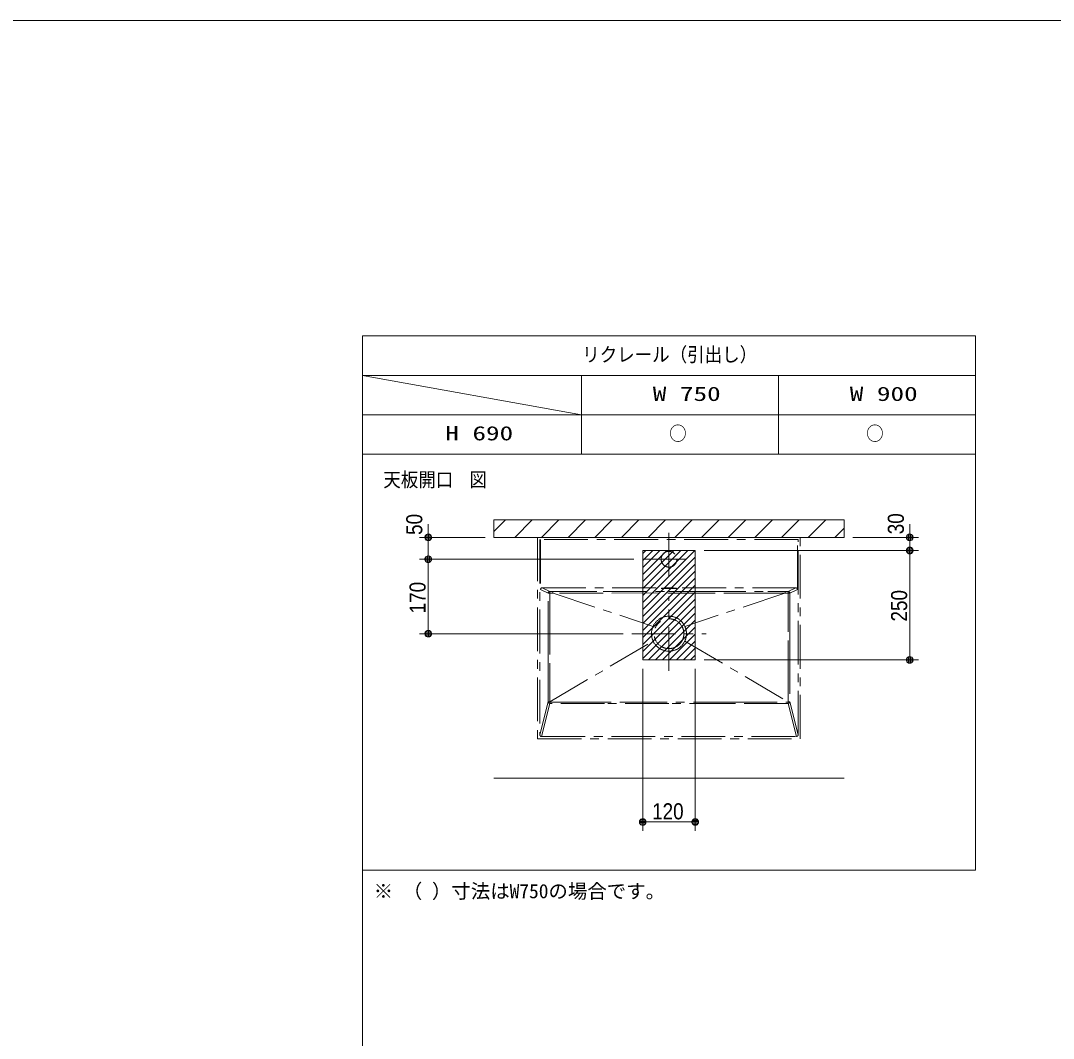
# Model space of a CAD drawing. Units: millimetres, scale not verified. Extents: x -6062 to 6062, y -3045 to 3045.
# Drawn here: x -3704 to -1344, y 446 to 2770 of the extents above; entities that cross this region are included whole.
import ezdxf
from ezdxf.enums import TextEntityAlignment as Align

# ---------------------------------------------------------------- set-up
doc = ezdxf.new("R2010")
doc.units = ezdxf.units.MM
doc.header["$LTSCALE"] = 20
doc.linetypes.add('CHAIN1', pattern=[8, 5, -1, 1, -1])
for name, color, linetype, lineweight in [('0-0_1図面枠', 7, 'Continuous', 9), ('0-2_2寸法-1', 7, 'Continuous', 9), ('0-3_0', 7, 'Continuous', 9), ('0-4_2寸法-2', 7, 'Continuous', 9), ('0-7_3一般', 7, 'CHAIN1', 9)]:
    doc.layers.add(name, color=color, linetype=linetype, lineweight=lineweight)
doc.styles.add('ＭＳ ゴシック', font='')
doc.styles.add('ＭＳ Ｐゴシック', font='')
doc.styles.get('ＭＳ ゴシック').set_extended_font_data('MS Gothic')
doc.styles.get('ＭＳ Ｐゴシック').set_extended_font_data('MS PGothic')

# ---------------------------------------------------------------- blocks, each defined once
blk = doc.blocks.new('グループ-2')
at = {"layer": '0-0_1図面枠'}
blk.add_lwpolyline([(-80000, 55400), (80000, 55400), (80000, -55400), (-80000, -55400)], close=True, dxfattribs=at)
blk = doc.blocks.new('図面枠')
at = {"layer": '0-0_1図面枠'}
blk.add_blockref('グループ-2', (0, 0), dxfattribs=at)
blk = doc.blocks.new('グループ-4')
at = {"layer": '0-0_1図面枠'}
for p, q in [((-22700, 41000), (-22700, -48600)), ((5300, 39200), (-22700, 39200)), ((-22700, 39200), (-12700, 37400)), ((-12700, 35600), (-12700, 39200)), ((-3700, 35600), (-3700, 39200)), ((-22700, 37400), (5300, 37400))]:
    blk.add_line(p, q, dxfattribs=at)
for points in [[(-22700, 41000), (5300, 41000), (5300, 35600), (-22700, 35600)], [(-22700, 35600), (5300, 35600), (5300, 16600), (-22700, 16600)]]:
    blk.add_lwpolyline(points, close=True, dxfattribs=at)
blk = doc.blocks.new('_Dot')
at = {"layer": '0-3_0'}
for p, q in [((-10, 0), (-20, 0)), ((9.78, 2), (-9.78, 2)), ((7.99, 6), (-7.99, 6)), ((9.16, -3.98), (-9.16, -3.98)), ((6, -7.98), (-6, -7.98))]:
    blk.add_line(p, q, dxfattribs=at)
for points in [[(10, 0), (9.92, 1.25), (9.69, 2.49), (9.3, 3.68), (8.76, 4.82), (8.09, 5.88), (7.29, 6.85), (6.37, 7.71), (5.36, 8.44), (4.26, 9.05), (3.09, 9.51), (1.87, 9.82), (0.63, 9.98), (-0.63, 9.98), (-1.87, 9.82), (-3.09, 9.51), (-4.26, 9.05), (-5.36, 8.44), (-6.37, 7.71), (-7.29, 6.85), (-8.09, 5.88), (-8.76, 4.82), (-9.3, 3.68), (-9.69, 2.49), (-9.92, 1.25), (-10, 0), (0, 0)], [(-10, 0), (-9.92, -1.25), (-9.69, -2.49), (-9.3, -3.68), (-8.76, -4.82), (-8.09, -5.88), (-7.29, -6.85), (-6.37, -7.71), (-5.36, -8.44), (-4.26, -9.05), (-3.09, -9.51), (-1.87, -9.82), (-0.63, -9.98), (0.63, -9.98), (1.87, -9.82), (3.09, -9.51), (4.26, -9.05), (5.36, -8.44), (6.37, -7.71), (7.29, -6.85), (8.09, -5.88), (8.76, -4.82), (9.3, -3.68), (9.69, -2.49), (9.92, -1.25), (10, 0), (0, 0)]]:
    blk.add_lwpolyline(points, close=True, dxfattribs=at)

msp = doc.modelspace()

# ---------------------------------------------------------------- linework, layer by layer
at = {"layer": '0-2_2寸法-1'}
for p, q in [((-2142.5, 1560), (-1652.5, 1560)), ((-2302.5, 1540), (-2792.5, 1540)), ((-1672.5, 1325.01), (-1672.5, 1544.99)), ((-2772.5, 1524.99), (-2772.5, 1385.01)), ((-2327.5, 1370), (-2792.5, 1370)), ((-2142.5, 1310), (-1652.5, 1310)), ((-2282.5, 1290), (-2282.5, 920)), ((-2162.5, 1290), (-2162.5, 920)), ((-2177.51, 940), (-2267.49, 940))]:
    msp.add_line(p, q, dxfattribs=at)
at = {"layer": '0-4_2寸法-2'}
for p, q in [((-2772.5, 1605.01), (-2772.5, 1620.01)), ((-1672.5, 1605.01), (-1672.5, 1620.01)), ((-2642.5, 1590), (-2792.5, 1590)), ((-2772.5, 1540), (-2772.5, 1590)), ((-1802.5, 1590), (-1652.5, 1590)), ((-1672.5, 1560), (-1672.5, 1590)), ((-2142.5, 1560), (-1652.5, 1560)), ((-2302.5, 1540), (-2792.5, 1540)), ((-1672.5, 1544.99), (-1672.5, 1529.99)), ((-2772.5, 1524.99), (-2772.5, 1509.99))]:
    msp.add_line(p, q, dxfattribs=at)
at = {"layer": '0-7_3一般', "linetype": 'Continuous'}
for p, q in [((-2622.5, 1603.4), (-2595.9, 1630)), ((-2574.94, 1590), (-2534.94, 1630)), ((-2513.98, 1590), (-2473.98, 1630)), ((-2453.02, 1590), (-2413.02, 1630)), ((-2392.06, 1590), (-2352.06, 1630)), ((-2331.1, 1590), (-2291.1, 1630)), ((-2270.14, 1590), (-2230.14, 1630)), ((-2209.18, 1590), (-2169.18, 1630)), ((-2148.22, 1590), (-2108.22, 1630)), ((-2087.26, 1590), (-2047.26, 1630)), ((-2026.3, 1590), (-1986.3, 1630)), ((-1965.34, 1590), (-1925.34, 1630)), ((-1904.38, 1590), (-1864.38, 1630)), ((-1843.42, 1590), (-1822.5, 1610.92)), ((-2622.5, 1590), (-1822.5, 1590)), ((-2282.5, 1553), (-2275.5, 1560)), ((-2282.5, 1537), (-2259.5, 1560)), ((-2282.5, 1521), (-2243.5, 1560)), ((-2282.5, 1505), (-2227.5, 1560)), ((-2282.5, 1489), (-2211.5, 1560)), ((-2282.5, 1473), (-2195.5, 1560)), ((-2282.5, 1457), (-2179.5, 1560)), ((-2282.5, 1441), (-2163.5, 1560)), ((-2282.5, 1425), (-2162.5, 1545)), ((-2282.5, 1409), (-2162.5, 1529)), ((-2282.5, 1393), (-2162.5, 1513)), ((-2282.5, 1377), (-2162.5, 1497)), ((-2282.5, 1361), (-2162.5, 1481)), ((-2282.5, 1345), (-2162.5, 1465)), ((-2282.5, 1329), (-2162.5, 1449)), ((-2282.5, 1313), (-2162.5, 1433)), ((-2269.5, 1310), (-2162.5, 1417)), ((-2253.5, 1310), (-2162.5, 1401)), ((-2237.5, 1310), (-2162.5, 1385)), ((-2221.5, 1310), (-2162.5, 1369)), ((-2205.5, 1310), (-2162.5, 1353)), ((-2189.5, 1310), (-2162.5, 1337)), ((-2173.5, 1310), (-2162.5, 1321)), ((-2622.5, 1040), (-1822.5, 1040))]:
    msp.add_line(p, q, dxfattribs=at)
at = {"layer": '0-7_3一般'}
for p, q in [((-1922.5, 1590), (-2522.5, 1590)), ((-2522.5, 1590), (-2522.5, 1130)), ((-1927.5, 1585), (-2517.5, 1585)), ((-2517.5, 1585), (-2517.5, 1139.4)), ((-2516.09, 1585), (-2516.09, 1471.05)), ((-2222.5, 1600), (-2222.5, 1480)), ((-1928.91, 1471.05), (-1928.91, 1585)), ((-1927.5, 1139.4), (-1927.5, 1585)), ((-1922.5, 1130), (-1922.5, 1590)), ((-2282.5, 1540), (-2162.5, 1540)), ((-2516.09, 1471.19), (-2516.09, 1471.05)), ((-2498.67, 1462.4), (-2516.09, 1471.05)), ((-2512.09, 1475), (-1932.91, 1475)), ((-2512.09, 1475), (-2494.73, 1466.39)), ((-2238.7, 1472.9), (-2238.5, 1472.9)), ((-2238.5, 1473.6), (-2206.5, 1473.6)), ((-2238.5, 1473.6), (-2238.5, 1472.9)), ((-2206.5, 1472.9), (-2238.5, 1472.9)), ((-1928.91, 1471.05), (-1946.33, 1462.4)), ((-1932.77, 1475), (-1932.91, 1475)), ((-2486.95, 1462.38), (-2258.83, 1386.74)), ((-2222.5, 1285), (-2222.5, 1455)), ((-1958.05, 1462.38), (-2186.17, 1386.74)), ((-2307.5, 1370), (-2137.5, 1370)), ((-2494.43, 1214.19), (-2258.83, 1353.26)), ((-2185.82, 1354.05), (-2186.17, 1353.26)), ((-2186.17, 1353.26), (-1950.57, 1214.19)), ((-2517.5, 1139.4), (-2498.67, 1214.18)), ((-2494.73, 1210.91), (-2513.84, 1135)), ((-2494.86, 1214.18), (-2494.43, 1214.19)), ((-2494.56, 1210.91), (-2494.73, 1210.91)), ((-1950.57, 1214.19), (-1950.14, 1214.18)), ((-1950.27, 1210.91), (-1950.44, 1210.91)), ((-1931.16, 1135), (-1950.27, 1210.91)), ((-1946.33, 1214.18), (-1927.5, 1139.4)), ((-2513.98, 1135), (-2513.84, 1135)), ((-2513.84, 1135), (-1931.16, 1135)), ((-1927.5, 1139.23), (-1927.5, 1139.4)), ((-2522.5, 1130), (-1922.5, 1130))]:
    msp.add_line(p, q, dxfattribs=at)
at = {"layer": '0-7_3一般', "linetype": 'Continuous'}
for points in [[(-2622.5, 1630), (-1822.5, 1630), (-1822.5, 1590), (-2622.5, 1590)], [(-2282.5, 1560), (-2162.5, 1560), (-2162.5, 1310), (-2282.5, 1310)], [(-2282.5, 1560), (-2162.5, 1560), (-2162.5, 1310), (-2282.5, 1310)]]:
    msp.add_lwpolyline(points, close=True, dxfattribs=at)
at = {"layer": '0-7_3一般'}
for points in [[(-2512.09, 1475), (-2512.23, 1475), (-2512.37, 1474.99), (-2512.51, 1474.97), (-2512.65, 1474.95), (-2512.79, 1474.92), (-2512.93, 1474.89), (-2513.07, 1474.84), (-2513.21, 1474.8), (-2513.34, 1474.74), (-2513.48, 1474.68), (-2513.62, 1474.61), (-2513.75, 1474.54), (-2513.88, 1474.46), (-2514.02, 1474.38), (-2514.15, 1474.28), (-2514.28, 1474.19), (-2514.41, 1474.08), (-2514.54, 1473.97), (-2514.67, 1473.85), (-2514.8, 1473.73), (-2514.93, 1473.6), (-2515.05, 1473.47), (-2515.16, 1473.34), (-2515.27, 1473.21), (-2515.37, 1473.08), (-2515.46, 1472.95), (-2515.55, 1472.82), (-2515.63, 1472.69), (-2515.7, 1472.55), (-2515.77, 1472.42), (-2515.83, 1472.29), (-2515.88, 1472.15), (-2515.93, 1472.01), (-2515.97, 1471.88), (-2516.01, 1471.74), (-2516.04, 1471.6), (-2516.06, 1471.47), (-2516.08, 1471.33), (-2516.09, 1471.19)], [(-2494.73, 1466.39), (-2491.11, 1466.38), (-2487.49, 1466.36)], [(-1957.45, 1462.78), (-1964.85, 1462.78), (-1996.85, 1462.8), (-2124.85, 1462.89), (-2252.85, 1462.93), (-2372.94, 1462.85), (-2487.55, 1462.78)], [(-2487.55, 1462.78), (-2487.54, 1462.72), (-2487.51, 1462.67), (-2487.41, 1462.58), (-2486.95, 1462.38)], [(-2487.49, 1466.36), (-2372.94, 1466.36), (-2222.5, 1466.35), (-2147.28, 1466.35), (-1996.84, 1466.36), (-1957.51, 1466.36)], [(-2238.5, 1473.6), (-2238.7, 1473.6), (-2238.88, 1473.6), (-2239.06, 1473.59), (-2239.22, 1473.59), (-2239.38, 1473.58), (-2239.52, 1473.57), (-2239.66, 1473.56), (-2239.78, 1473.54), (-2239.9, 1473.53), (-2240, 1473.51), (-2240.1, 1473.49), (-2240.18, 1473.47), (-2240.26, 1473.45), (-2240.32, 1473.43), (-2240.38, 1473.4), (-2240.42, 1473.38), (-2240.46, 1473.35), (-2240.48, 1473.32), (-2240.5, 1473.28), (-2240.5, 1473.25), (-2240.5, 1473.22), (-2240.48, 1473.18), (-2240.46, 1473.15), (-2240.42, 1473.12), (-2240.38, 1473.1), (-2240.32, 1473.07), (-2240.26, 1473.05), (-2240.18, 1473.03), (-2240.1, 1473.01), (-2240, 1472.99), (-2239.9, 1472.97), (-2239.78, 1472.96), (-2239.66, 1472.94), (-2239.52, 1472.93), (-2239.38, 1472.92), (-2239.22, 1472.91), (-2239.06, 1472.91), (-2238.88, 1472.9), (-2238.7, 1472.9)], [(-2206.5, 1473.6), (-2206.5, 1472.9), (-2206.31, 1472.9), (-2206.12, 1472.9), (-2205.95, 1472.91), (-2205.78, 1472.91), (-2205.63, 1472.92), (-2205.48, 1472.93), (-2205.35, 1472.94), (-2205.22, 1472.96), (-2205.11, 1472.97), (-2205, 1472.99), (-2204.91, 1473.01), (-2204.82, 1473.03), (-2204.75, 1473.05), (-2204.68, 1473.07), (-2204.63, 1473.1), (-2204.58, 1473.12), (-2204.55, 1473.15), (-2204.52, 1473.18), (-2204.51, 1473.22), (-2204.5, 1473.25), (-2204.51, 1473.28), (-2204.52, 1473.32), (-2204.55, 1473.35), (-2204.58, 1473.38), (-2204.63, 1473.4), (-2204.68, 1473.43), (-2204.75, 1473.45), (-2204.82, 1473.47), (-2204.91, 1473.49), (-2205, 1473.51), (-2205.11, 1473.53), (-2205.22, 1473.54), (-2205.35, 1473.56), (-2205.48, 1473.57), (-2205.63, 1473.58), (-2205.78, 1473.59), (-2205.95, 1473.59), (-2206.12, 1473.6)], [(-2206.12, 1473.6), (-2206.31, 1473.6), (-2206.5, 1473.6)], [(-1958.05, 1462.38), (-1957.82, 1462.46), (-1957.67, 1462.53), (-1957.53, 1462.63), (-1957.48, 1462.68), (-1957.45, 1462.74), (-1957.45, 1462.78)], [(-1957.51, 1466.36), (-1953.89, 1466.38), (-1950.27, 1466.39), (-1932.91, 1475)], [(-1928.91, 1471.05), (-1928.91, 1471.19), (-1928.92, 1471.33), (-1928.94, 1471.47), (-1928.96, 1471.6), (-1928.99, 1471.74), (-1929.03, 1471.88), (-1929.07, 1472.01), (-1929.12, 1472.15), (-1929.17, 1472.29), (-1929.23, 1472.42), (-1929.3, 1472.55), (-1929.37, 1472.69), (-1929.45, 1472.82), (-1929.54, 1472.95), (-1929.63, 1473.08), (-1929.73, 1473.21), (-1929.84, 1473.34), (-1929.95, 1473.47), (-1930.07, 1473.6), (-1930.2, 1473.73), (-1930.33, 1473.85), (-1930.46, 1473.97), (-1930.59, 1474.08), (-1930.72, 1474.19), (-1930.85, 1474.28), (-1930.98, 1474.38), (-1931.12, 1474.46), (-1931.25, 1474.54), (-1931.38, 1474.61), (-1931.52, 1474.68), (-1931.66, 1474.74), (-1931.79, 1474.8), (-1931.93, 1474.84), (-1932.07, 1474.89), (-1932.21, 1474.92), (-1932.35, 1474.95), (-1932.49, 1474.97), (-1932.63, 1474.99), (-1932.77, 1475)], [(-2498.67, 1214.18), (-2498.67, 1279.23), (-2498.67, 1344.28), (-2498.67, 1462.4)], [(-2498.67, 1462.4), (-2498.49, 1462.4), (-2498.21, 1462.4), (-2497.82, 1462.4), (-2497.35, 1462.4), (-2496.8, 1462.4), (-2496.19, 1462.4), (-2495.54, 1462.4), (-2494.86, 1462.4)], [(-2494.86, 1462.4), (-2494.86, 1454.4), (-2494.86, 1422.4), (-2494.86, 1294.4), (-2494.86, 1279.23), (-2494.86, 1214.18)], [(-2486.95, 1462.38), (-2490.91, 1462.39), (-2492.88, 1462.4), (-2494.86, 1462.4)], [(-1950.14, 1462.4), (-1954.09, 1462.39), (-1956.07, 1462.38), (-1958.05, 1462.38)], [(-1950.14, 1214.18), (-1950.14, 1222.18), (-1950.14, 1254.18), (-1950.14, 1382.18), (-1950.14, 1397.35), (-1950.14, 1462.4)], [(-1950.14, 1462.4), (-1949.46, 1462.4), (-1948.81, 1462.4), (-1948.2, 1462.4), (-1947.65, 1462.4), (-1947.18, 1462.4), (-1946.79, 1462.4), (-1946.51, 1462.4), (-1946.33, 1462.4)], [(-1946.33, 1462.4), (-1946.33, 1397.35), (-1946.33, 1332.31), (-1946.33, 1214.18)], [(-2186.17, 1386.74), (-2185.82, 1385.95), (-2185.49, 1385.16), (-2185.18, 1384.36), (-2184.89, 1383.56), (-2184.61, 1382.75), (-2184.35, 1381.93), (-2184.11, 1381.11), (-2183.89, 1380.29), (-2183.68, 1379.46), (-2183.5, 1378.63), (-2183.33, 1377.79), (-2183.18, 1376.94), (-2183.04, 1376.09), (-2182.93, 1375.24), (-2182.83, 1374.38), (-2182.75, 1373.51), (-2182.68, 1372.64), (-2182.64, 1371.77), (-2182.61, 1370.89), (-2182.6, 1370), (-2182.61, 1369.11), (-2182.64, 1368.23), (-2182.68, 1367.36), (-2182.75, 1366.49), (-2182.83, 1365.62), (-2182.93, 1364.76), (-2183.04, 1363.91), (-2183.18, 1363.06), (-2183.33, 1362.21), (-2183.5, 1361.37), (-2183.68, 1360.54), (-2183.89, 1359.71), (-2184.11, 1358.89), (-2184.35, 1358.07), (-2184.61, 1357.25), (-2184.89, 1356.44), (-2185.18, 1355.64), (-2185.49, 1354.84), (-2185.82, 1354.05)], [(-2498.67, 1214.18), (-2498.49, 1214.18), (-2498.21, 1214.18), (-2497.82, 1214.18), (-2497.35, 1214.18), (-2496.8, 1214.18), (-2496.19, 1214.18), (-2495.54, 1214.18), (-2494.86, 1214.18)], [(-2494.63, 1213.96), (-2486.82, 1213.96), (-2454.82, 1213.96), (-2326.82, 1213.94), (-2138.5, 1213.94), (-2075.32, 1213.94), (-1950.37, 1213.96)], [(-1950.44, 1210.91), (-2075.32, 1210.92), (-2222.5, 1210.93), (-2369.68, 1210.92), (-2494.56, 1210.91)], [(-1950.14, 1214.18), (-1949.46, 1214.18), (-1948.81, 1214.18), (-1948.2, 1214.18), (-1947.65, 1214.18), (-1947.18, 1214.18), (-1946.79, 1214.18), (-1946.51, 1214.18), (-1946.33, 1214.18)], [(-2517.5, 1139.4), (-2517.5, 1139.23), (-2517.49, 1139.07), (-2517.47, 1138.91), (-2517.45, 1138.75), (-2517.43, 1138.6), (-2517.4, 1138.44), (-2517.36, 1138.29), (-2517.32, 1138.13), (-2517.27, 1137.98), (-2517.21, 1137.83), (-2517.15, 1137.68), (-2517.09, 1137.53), (-2517.01, 1137.38), (-2516.94, 1137.24), (-2516.85, 1137.09), (-2516.76, 1136.95), (-2516.67, 1136.8), (-2516.57, 1136.66), (-2516.46, 1136.52), (-2516.35, 1136.38), (-2516.23, 1136.25), (-2516.12, 1136.12), (-2516, 1136), (-2515.88, 1135.89), (-2515.76, 1135.78), (-2515.64, 1135.68), (-2515.52, 1135.58), (-2515.4, 1135.5), (-2515.27, 1135.42), (-2515.15, 1135.35), (-2515.02, 1135.28), (-2514.89, 1135.22), (-2514.77, 1135.17), (-2514.64, 1135.12), (-2514.51, 1135.09), (-2514.38, 1135.06), (-2514.24, 1135.03), (-2514.11, 1135.01), (-2513.98, 1135)], [(-1931.16, 1135), (-1931.02, 1135), (-1930.89, 1135.01), (-1930.76, 1135.03), (-1930.62, 1135.06), (-1930.49, 1135.09), (-1930.36, 1135.12), (-1930.23, 1135.17), (-1930.11, 1135.22), (-1929.98, 1135.28), (-1929.85, 1135.35), (-1929.73, 1135.42), (-1929.6, 1135.5), (-1929.48, 1135.58), (-1929.36, 1135.68), (-1929.24, 1135.78), (-1929.12, 1135.89), (-1929, 1136), (-1928.88, 1136.12), (-1928.77, 1136.25), (-1928.65, 1136.38), (-1928.54, 1136.52), (-1928.43, 1136.66), (-1928.33, 1136.8), (-1928.24, 1136.95), (-1928.15, 1137.09), (-1928.06, 1137.24), (-1927.99, 1137.38), (-1927.91, 1137.53), (-1927.85, 1137.68), (-1927.79, 1137.83), (-1927.73, 1137.98), (-1927.68, 1138.13), (-1927.64, 1138.29), (-1927.6, 1138.44), (-1927.57, 1138.6), (-1927.55, 1138.75), (-1927.53, 1138.91), (-1927.51, 1139.07), (-1927.5, 1139.23)]]:
    msp.add_lwpolyline(points, dxfattribs=at)
for centre, radius in [((-2222.5, 1540), 18), ((-2222.5, 1540), 18), ((-2222.5, 1540), 18), ((-2222.5, 1370), 34)]:
    msp.add_circle(centre, radius, dxfattribs=at)
for centre, radius, start, end in [((-2494.63, 1462.35), 4.03, 91.34042, 179.31825), ((-2458.57, 1463.18), 36.3, 174.9304, 181.22581), ((-2431.74, 1463.53), 55.81, 177.08904, 180.77471), ((-2013.26, 1463.53), 55.81, 359.22529, 2.91096), ((-1950.37, 1462.35), 4.03, 0.68175, 88.65958), ((-1986.43, 1463.18), 36.3, 358.77419, 5.0696), ((-2222.5, 1370), 40, 24.74511, 155.25489), ((-2222.5, 1370), 40, 155.25489, 204.74511), ((-2222.5, 1370), 40, 204.74511, 335.25489), ((-2494.61, 1215.05), 4.15, 192.12748, 268.36591), ((-2417.75, 1215.69), 77.12, 181.11697, 183.55327), ((-2363.71, 1215.19), 130.92, 180.53871, 181.87426), ((-2494.32, 1213.9), 0.308, 109.6214, 169.07682), ((-1950.69, 1213.89), 0.326, 12.72102, 68.58076), ((-2081.29, 1215.19), 130.92, 358.12574, 359.46129), ((-2027.25, 1215.69), 77.12, 356.44673, 358.88303), ((-1950.39, 1215.05), 4.15, 271.63409, 347.87252)]:
    msp.add_arc(centre, radius, start, end, dxfattribs=at)

# ---------------------------------------------------------------- block references
at = {"layer": '0-0_1図面枠', "xscale": 0.05, "yscale": 0.05}
for name in ['図面枠', 'グループ-4']:
    msp.add_blockref(name, (-1787.5, 0), dxfattribs=at)
at = {"layer": '0-2_2寸法-1', "xscale": 0.7503418, "yscale": 0.7503418}
for p, rotation in [((-1672.5, 1560), 90), ((-2772.5, 1540), 90), ((-2772.5, 1370), 270), ((-1672.5, 1310), 270), ((-2282.5, 940), 180)]:
    msp.add_blockref('_Dot', p, dxfattribs=dict(at, rotation=rotation))
msp.add_blockref('_Dot', (-2162.5, 940), dxfattribs=at)
at = {"layer": '0-4_2寸法-2', "xscale": 0.7503418, "yscale": 0.7503418}
for p, rotation in [((-2772.5, 1590), 270), ((-1672.5, 1590), 270), ((-1672.5, 1560), 90), ((-2772.5, 1540), 90)]:
    msp.add_blockref('_Dot', p, dxfattribs=dict(at, rotation=rotation))

# ---------------------------------------------------------------- texts
at = {"layer": '0-0_1図面枠', "style": 'ＭＳ ゴシック'}
for s, width, p in [('リクレール（引出し）', 0.9, (-2420.67, 1981.44)), ('W 750', 1.4, (-2259.45, 1891.74)), ('W 900', 1.4, (-1809.45, 1891.74)), ('H 690', 1.4, (-2733.49, 1801.74)), ('○', 0.9, (-2222.09, 1801.25)), ('○', 0.9, (-1772.09, 1801.25)), ('天板開口', 0.9, (-2875, 1695.64)), ('図', 0.9, (-2678.27, 1695.64))]:
    msp.add_text(s, height=32.55, dxfattribs=dict(at, width=width)).set_placement(p, align=Align.BOTTOM_LEFT)
msp.add_text('※ （ ）寸法はW750の場合です。', height=32.55, dxfattribs=at).set_placement((-2897.1, 756.01), align=Align.BOTTOM_LEFT)
at = {"layer": '0-2_2寸法-1', "style": 'ＭＳ Ｐゴシック', "width": 0.9}
for s, p in [('170', (-2767.54, 1416.39)), ('250', (-1667.54, 1397.72))]:
    msp.add_text(s, height=36.66, rotation=90, dxfattribs=at).set_placement(p, align=Align.BOTTOM_LEFT)
msp.add_text('120', height=36.66, dxfattribs=at).set_placement((-2261.11, 935.04), align=Align.BOTTOM_LEFT)
at = {"layer": '0-4_2寸法-2', "style": 'ＭＳ Ｐゴシック', "width": 0.9}
for s, p in [('50', (-2774.98, 1595.52)), ('30', (-1674.98, 1597.02))]:
    msp.add_text(s, height=36.66, rotation=90, dxfattribs=at).set_placement(p, align=Align.BOTTOM_LEFT)

doc.saveas('drawing.dxf')
